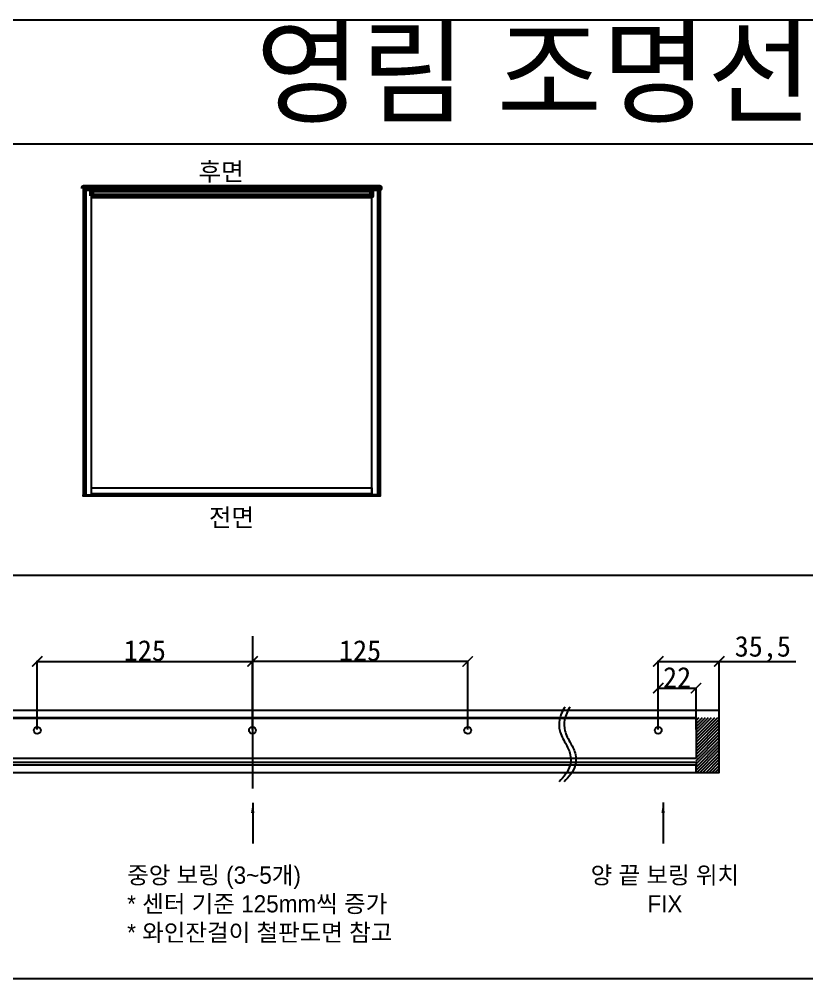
# Model space of a CAD drawing. Header units: millimetres. Extents: x -44117 to 256353, y -2095463 to 65325.
# Drawn here: x 98722 to 99865, y -1027595 to -1026202 of the extents above; entities that cross this region are included whole.
import ezdxf

# ---------------------------------------------------------------- set-up
doc = ezdxf.new("R2010")
doc.units = ezdxf.units.MM
doc.header["$LTSCALE"] = 10
doc.linetypes.add('CENTER', pattern=[50.8, 31.75, -6.35, 6.35, -6.35])
for name, color, linetype in [('! dim', 7, 'Continuous'), ('.', 8, 'Continuous'), ('01YL_text_제목 @ 1', 2, 'Continuous'), ('02 Profile', 3, 'Continuous'), ('DEFAULT', 7, 'Continuous'), ('Steel', 3, 'Continuous'), ('TXT', 4, 'Continuous'), ('TXT @ 1', 4, 'Continuous')]:
    doc.layers.add(name, color=color, linetype=linetype)
doc.layers.add('Layer1', color=7, linetype='Continuous', lineweight=70)
doc.styles.add('IMOS', font='', dxfattribs={"height": 3})
doc.styles.get('IMOS').set_extended_font_data('-윤고딕330')
doc.dimstyles.new('ISO-25', dxfattribs={"dimtxt": 2.5, "dimasz": 2.5, "dimexe": 1, "dimexo": 1, "dimtad": 1, "dimtxsty": 'Standard', "dimblk": 'ARCHTICK', "dimcen": 2.5, "dimadec": 0, "dimazin": 0, "dimtfac": 1, "dimtmove": 0, "dimatfit": 3, "dimfxl": 0, "dimarcsym": 0})

# ---------------------------------------------------------------- blocks, each defined once
blk = doc.blocks.new('_ArchTick')
at = {"color": 0, "linetype": 'ByBlock', "const_width": 0.15}
blk.add_lwpolyline([(-0.5, -0.5), (0.5, 0.5)], dxfattribs=at)
blk = doc.blocks.new('*D7685')
at = {"layer": '! dim', "color": 0, "lineweight": -2}
for p, q in [((99649.5, -1027233.3), (99649.5, -1027172.1)), ((99649.5, -1027173.1), (99704.5, -1027173.1)), ((99704.5, -1027233.3), (99704.5, -1027172.1))]:
    blk.add_line(p, q, dxfattribs=at)
at = {"layer": 'Defpoints', "color": 0}
for p in [(99704.5, -1027173.1), (99649.5, -1027234.3), (99704.5, -1027234.3)]:
    blk.add_point(p, dxfattribs=at)
at = {"layer": '! dim', "color": 0, "lineweight": -2, "xscale": 15, "yscale": 15, "zscale": 15, "rotation": 180}
blk.add_blockref('_ArchTick', (99649.5, -1027173.1), dxfattribs=at)
at = {"layer": '! dim', "color": 0, "lineweight": -2, "xscale": 15, "yscale": 15, "zscale": 15}
blk.add_blockref('_ArchTick', (99704.5, -1027173.1), dxfattribs=at)
at = {"layer": '! dim', "color": 0, "insert": (99677, -1027157.5), "char_height": 30, "attachment_point": 5}
blk.add_mtext('22', dxfattribs=at)
blk = doc.blocks.new('*D7686')
at = {"layer": '! dim', "color": 0, "lineweight": -2}
for p, q in [((99649.5, -1027233.3), (99649.5, -1027133.3)), ((99649.5, -1027134.3), (99738.2, -1027134.3)), ((99738.2, -1027233.3), (99738.2, -1027133.3)), ((99738.2, -1027134.3), (99849.5, -1027134.3))]:
    blk.add_line(p, q, dxfattribs=at)
at = {"layer": 'Defpoints', "color": 0}
for p in [(99738.2, -1027134.3), (99649.5, -1027234.3), (99738.2, -1027234.3)]:
    blk.add_point(p, dxfattribs=at)
at = {"layer": '! dim', "color": 0, "lineweight": -2, "xscale": 15, "yscale": 15, "zscale": 15, "rotation": 180}
blk.add_blockref('_ArchTick', (99649.5, -1027134.3), dxfattribs=at)
at = {"layer": '! dim', "color": 0, "lineweight": -2, "xscale": 15, "yscale": 15, "zscale": 15}
blk.add_blockref('_ArchTick', (99738.2, -1027134.3), dxfattribs=at)
at = {"layer": '! dim', "color": 0, "insert": (99801.4, -1027116.2), "char_height": 30, "attachment_point": 5}
blk.add_mtext('35,5', dxfattribs=at)
blk = doc.blocks.new('*D7687')
at = {"layer": '! dim', "color": 0, "lineweight": -2}
for p, q in [((99060.5, -1027233.3), (99060.5, -1027133.3)), ((99373, -1027134.3), (99060.5, -1027134.3)), ((99373, -1027233.3), (99373, -1027133.3))]:
    blk.add_line(p, q, dxfattribs=at)
at = {"layer": 'Defpoints', "color": 0}
for p in [(99060.5, -1027134.3), (99060.5, -1027234.3), (99373, -1027234.3)]:
    blk.add_point(p, dxfattribs=at)
at = {"layer": '! dim', "color": 0, "lineweight": -2, "xscale": 15, "yscale": 15, "zscale": 15, "rotation": 180}
blk.add_blockref('_ArchTick', (99060.5, -1027134.3), dxfattribs=at)
at = {"layer": '! dim', "color": 0, "lineweight": -2, "xscale": 15, "yscale": 15, "zscale": 15}
blk.add_blockref('_ArchTick', (99373, -1027134.3), dxfattribs=at)
at = {"layer": '! dim', "color": 0, "insert": (99216.7, -1027118.7), "char_height": 30, "attachment_point": 5}
blk.add_mtext('125', dxfattribs=at)
blk = doc.blocks.new('*D7690')
at = {"layer": '! dim', "color": 0, "lineweight": -2}
for p, q in [((98748, -1027233.3), (98748, -1027133.3)), ((98748, -1027134.3), (99060.5, -1027134.3)), ((99060.5, -1027233.3), (99060.5, -1027133.3))]:
    blk.add_line(p, q, dxfattribs=at)
at = {"layer": 'Defpoints', "color": 0}
for p in [(99060.5, -1027134.3), (98748, -1027234.3), (99060.5, -1027234.3)]:
    blk.add_point(p, dxfattribs=at)
at = {"layer": '! dim', "color": 0, "lineweight": -2, "xscale": 15, "yscale": 15, "zscale": 15, "rotation": 180}
blk.add_blockref('_ArchTick', (98748, -1027134.3), dxfattribs=at)
at = {"layer": '! dim', "color": 0, "lineweight": -2, "xscale": 15, "yscale": 15, "zscale": 15}
blk.add_blockref('_ArchTick', (99060.5, -1027134.3), dxfattribs=at)
at = {"layer": '! dim', "color": 0, "insert": (98904.2, -1027118.7), "char_height": 30, "attachment_point": 5}
blk.add_mtext('125', dxfattribs=at)

msp = doc.modelspace()

# ---------------------------------------------------------------- hatches: boundary and pattern name
at = {"layer": '.'}
h = msp.add_hatch(dxfattribs=at)
h.set_pattern_fill('ANSI31', color=1)
h.set_pattern_definition([(45, (83482.8163, -1039840.865), (-2.24506403, 2.24506403), [])])
h.paths.add_polyline_path([(99704.49525, -1027215.57503), (99738.24525, -1027215.57503), (99738.24525, -1027295.5754), (99731.57525, -1027295.5754), (99724.86525, -1027295.5754), (99718.11525, -1027295.5754), (99711.32525, -1027295.5754), (99704.49525, -1027295.5754)])

# ---------------------------------------------------------------- linework, layer by layer
for p, q in [((100977.37587, -1026202.92137), (98200.89919, -1026202.92137)), ((100977.37587, -1026383.21206), (98200.89919, -1026383.21206))]:
    msp.add_line(p, q)
at = {"color": 1, "elevation": -0.0648}
msp.add_lwpolyline([(98245.66372, -1027009.22223), (99913.09541, -1027009.22223), (99913.09541, -1027595.16112), (98245.66372, -1027595.16112)], close=True, dxfattribs=at)
at = {"lineweight": -3}
for points in [[(99704.49525, -1027295.5754), (99711.32525, -1027295.5754), (99718.11525, -1027295.5754), (99724.86525, -1027295.5754), (99731.57525, -1027295.5754), (99738.24525, -1027295.5754), (99738.24525, -1027295.57509), (99738.24525, -1027295.57416), (99738.24525, -1027295.57258), (99738.24525, -1027295.57034), (99738.24525, -1027295.56743), (99738.24525, -1027295.56384), (99738.24525, -1027295.55954), (99738.24525, -1027295.55453), (99738.24525, -1027295.5488), (99738.24525, -1027295.54233), (99738.24525, -1027295.53511), (99738.24525, -1027295.52715), (99738.24525, -1027295.51842), (99738.24525, -1027295.50893), (99738.24525, -1027295.49867), (99738.24525, -1027295.48763), (99738.24525, -1027295.47583), (99738.24525, -1027295.46324), (99738.24525, -1027295.44988), (99738.24525, -1027295.43575), (99738.24525, -1027295.42086), (99738.24525, -1027295.4052), (99738.24525, -1027295.3888), (99738.24525, -1027295.37164), (99738.24525, -1027295.35376), (99738.24525, -1027295.33515), (99738.24525, -1027295.31584), (99738.24525, -1027295.29584), (99738.24525, -1027295.27516), (99738.24525, -1027295.25383), (99738.24525, -1027295.23186), (99738.24525, -1027295.20928), (99738.24525, -1027295.18611), (99738.24525, -1027295.16236), (99738.24525, -1027295.13808), (99738.24525, -1027295.11327), (99738.24525, -1027295.08797), (99738.24525, -1027295.06221), (99738.24525, -1027295.03602), (99738.24525, -1027295.00941), (99738.24525, -1027294.98243), (99738.24525, -1027294.9551), (99738.24525, -1027294.92745), (99738.24525, -1027294.89952), (99738.24525, -1027294.87133), (99738.24525, -1027294.84291), (99738.24525, -1027294.78552), (99738.24525, -1027294.72758), (99738.24525, -1027294.66935), (99738.24525, -1027294.55285), (99738.24525, -1027294.49502), (99738.24525, -1027294.43772), (99738.24525, -1027294.38112), (99738.24525, -1027294.35314), (99738.24525, -1027294.3254), (99738.24525, -1027276.8254), (99738.24525, -1027259.3254), (99738.24525, -1027241.8254), (99738.24525, -1027224.3254), (99738.24525, -1027206.8254), (99738.24525, -1027206.79765), (99738.24525, -1027206.76967), (99738.24525, -1027206.71308), (99738.24525, -1027206.65578), (99738.24525, -1027206.59795), (99738.24525, -1027206.48145), (99738.24525, -1027206.42321), (99738.24525, -1027206.36528), (99738.24525, -1027206.30789), (99738.24525, -1027206.27947), (99738.24525, -1027206.25128), (99738.24525, -1027206.22335), (99738.24525, -1027206.1957), (99738.24525, -1027206.16837), (99738.24525, -1027206.14139), (99738.24525, -1027206.11478), (99738.24525, -1027206.08859), (99738.24525, -1027206.06282), (99738.24525, -1027206.03753), (99738.24525, -1027206.01272), (99738.24525, -1027205.98843), (99738.24525, -1027205.96469), (99738.24525, -1027205.94152), (99738.24525, -1027205.91893), (99738.24525, -1027205.89697), (99738.24525, -1027205.87563), (99738.24525, -1027205.85496), (99738.24525, -1027205.83496), (99738.24525, -1027205.81564), (99738.24525, -1027205.79704), (99738.24525, -1027205.77915), (99738.24525, -1027205.762), (99738.24525, -1027205.74559), (99738.24525, -1027205.72994), (99738.24525, -1027205.71504), (99738.24525, -1027205.70092), (99738.24525, -1027205.68756), (99738.24525, -1027205.67497), (99738.24525, -1027205.66316), (99738.24525, -1027205.65213), (99738.24525, -1027205.64187), (99738.24525, -1027205.63238), (99738.24525, -1027205.62365), (99738.24525, -1027205.61568), (99738.24525, -1027205.60847), (99738.24525, -1027205.602), (99738.24525, -1027205.59627), (99738.24525, -1027205.59126), (99738.24525, -1027205.58696), (99738.24525, -1027205.58336), (99738.24525, -1027205.58046), (99738.24525, -1027205.57822), (99738.24525, -1027205.57664), (99738.24525, -1027205.57571), (99738.24525, -1027205.5754), (99731.57525, -1027205.5754), (99724.86525, -1027205.5754), (99718.11525, -1027205.5754), (99711.32525, -1027205.5754), (99704.49525, -1027205.5754), (99678.08567, -1027205.5754), (99651.63608, -1027205.5754), (99625.1465, -1027205.5754), (99598.61691, -1027205.5754), (99060.45868, -1027205.5754), (98522.30046, -1027205.5754)], [(98522.30046, -1027215.5754), (99060.45868, -1027215.5754), (99598.61691, -1027215.5754), (99625.1465, -1027215.5754), (99651.63608, -1027215.5754), (99678.08567, -1027215.5754), (99704.49525, -1027215.5754), (99704.49525, -1027215.57558), (99704.49525, -1027215.57614), (99704.49525, -1027215.57709), (99704.49525, -1027215.57843), (99704.49525, -1027215.58018), (99704.49525, -1027215.58234), (99704.49525, -1027215.58491), (99704.49525, -1027215.58792), (99704.49525, -1027215.59136), (99704.49525, -1027215.59524), (99704.49525, -1027215.59957), (99704.49525, -1027215.60435), (99704.49525, -1027215.60959), (99704.49525, -1027215.61528), (99704.49525, -1027215.62144), (99704.49525, -1027215.62806), (99704.49525, -1027215.63514), (99704.49525, -1027215.64269), (99704.49525, -1027215.65071), (99704.49525, -1027215.65919), (99704.49525, -1027215.66812), (99704.49525, -1027215.67752), (99704.49525, -1027215.68736), (99704.49525, -1027215.69765), (99704.49525, -1027215.70838), (99704.49525, -1027215.71955), (99704.49525, -1027215.73113), (99704.49525, -1027215.74313), (99704.49525, -1027215.75554), (99704.49525, -1027215.76834), (99704.49525, -1027215.78152), (99704.49525, -1027215.79507), (99704.49525, -1027215.80897), (99704.49525, -1027215.82322), (99704.49525, -1027215.83779), (99704.49525, -1027215.85268), (99704.49525, -1027215.86785), (99704.49525, -1027215.88331), (99704.49525, -1027215.89903), (99704.49525, -1027215.91499), (99704.49525, -1027215.93118), (99704.49525, -1027215.94758), (99704.49525, -1027215.96417), (99704.49525, -1027215.98093), (99704.49525, -1027215.99784), (99704.49525, -1027216.01489), (99704.49525, -1027216.04933), (99704.49525, -1027216.08409), (99704.49525, -1027216.11903), (99704.49525, -1027216.18893), (99704.49525, -1027216.22363), (99704.49525, -1027216.25801), (99704.49525, -1027216.29196), (99704.49525, -1027216.30875), (99704.49525, -1027216.3254), (99704.49525, -1027216.4254), (99704.49525, -1027216.5254), (99704.49525, -1027216.6254), (99704.49525, -1027216.7254), (99704.49525, -1027216.8254)], [(98522.30046, -1027216.8254), (99060.45868, -1027216.8254), (99598.61691, -1027216.8254), (99625.1465, -1027216.8254), (99651.63608, -1027216.8254), (99678.08567, -1027216.8254), (99704.49525, -1027216.8254), (99704.49525, -1027216.82571), (99704.49525, -1027216.82664), (99704.49525, -1027216.82822), (99704.49525, -1027216.83046), (99704.49525, -1027216.83336), (99704.49525, -1027216.83696), (99704.49525, -1027216.84126), (99704.49525, -1027216.84627), (99704.49525, -1027216.852), (99704.49525, -1027216.85847), (99704.49525, -1027216.86568), (99704.49525, -1027216.87365), (99704.49525, -1027216.88238), (99704.49525, -1027216.89187), (99704.49525, -1027216.90213), (99704.49525, -1027216.91316), (99704.49525, -1027216.92497), (99704.49525, -1027216.93756), (99704.49525, -1027216.95092), (99704.49525, -1027216.96504), (99704.49525, -1027216.97994), (99704.49525, -1027216.99559), (99704.49525, -1027217.012), (99704.49525, -1027217.02915), (99704.49525, -1027217.04704), (99704.49525, -1027217.06564), (99704.49525, -1027217.08496), (99704.49525, -1027217.10496), (99704.49525, -1027217.12563), (99704.49525, -1027217.14697), (99704.49525, -1027217.16893), (99704.49525, -1027217.19152), (99704.49525, -1027217.21469), (99704.49525, -1027217.23843), (99704.49525, -1027217.26272), (99704.49525, -1027217.28753), (99704.49525, -1027217.31282), (99704.49525, -1027217.33859), (99704.49525, -1027217.36478), (99704.49525, -1027217.39139), (99704.49525, -1027217.41837), (99704.49525, -1027217.4457), (99704.49525, -1027217.47335), (99704.49525, -1027217.50128), (99704.49525, -1027217.52947), (99704.49525, -1027217.55789), (99704.49525, -1027217.61528), (99704.49525, -1027217.67321), (99704.49525, -1027217.73145), (99704.49525, -1027217.84795), (99704.49525, -1027217.90578), (99704.49525, -1027217.96308), (99704.49525, -1027218.01967), (99704.49525, -1027218.04765), (99704.49525, -1027218.0754), (99704.49525, -1027227.76641), (99704.49525, -1027237.45742), (99704.49525, -1027247.14843), (99704.49525, -1027256.83944), (99704.49525, -1027266.53045), (99704.49525, -1027266.56489), (99704.49525, -1027266.59952), (99704.49525, -1027266.66891), (99704.49525, -1027266.70344), (99704.49525, -1027266.7377), (99704.49525, -1027266.77157), (99704.49525, -1027266.80494), (99704.49525, -1027266.8214), (99704.49525, -1027266.83769), (99704.49525, -1027266.8538), (99704.49525, -1027266.86971), (99704.49525, -1027266.88542), (99704.49525, -1027266.90091), (99704.49525, -1027266.91617), (99704.49525, -1027266.93118), (99704.49525, -1027266.94594), (99704.49525, -1027266.96044), (99704.49525, -1027266.97466), (99704.49525, -1027266.98859), (99704.49525, -1027267.00224), (99704.49525, -1027267.01558), (99704.49525, -1027267.02862), (99704.49525, -1027267.04134), (99704.49525, -1027268.61872), (99704.49525, -1027270.1961), (99704.49525, -1027271.77348), (99704.49525, -1027273.35086), (99704.49525, -1027274.92825), (99704.49525, -1027274.94087), (99704.49525, -1027274.95332), (99704.49525, -1027274.96559), (99704.49525, -1027274.97765), (99704.49525, -1027274.98949), (99704.49525, -1027275.00109), (99704.49525, -1027275.01244), (99704.49525, -1027275.02351), (99704.49525, -1027275.03429), (99704.49525, -1027275.04476), (99704.49525, -1027275.05491), (99704.49525, -1027275.06471), (99704.49525, -1027275.07416), (99704.49525, -1027275.08323), (99704.49525, -1027275.09191), (99704.49525, -1027275.10019), (99704.49525, -1027275.10804), (99704.49525, -1027275.11546), (99704.49525, -1027275.119), (99704.49525, -1027275.12242), (99704.49525, -1027275.12573), (99704.49525, -1027275.12893), (99704.49525, -1027275.132), (99704.49525, -1027275.13495), (99704.49525, -1027275.13779), (99704.49525, -1027275.1405), (99704.49525, -1027275.14308), (99704.49525, -1027275.14554), (99704.49525, -1027275.14787), (99704.49525, -1027275.15008), (99704.49525, -1027275.15216), (99704.49525, -1027275.1541), (99704.49525, -1027275.15592), (99704.49525, -1027275.1576), (99704.49525, -1027275.15916), (99704.49525, -1027275.16058), (99704.49525, -1027275.16186), (99704.49525, -1027275.16301), (99704.49525, -1027275.16403), (99704.49525, -1027275.16491), (99704.49525, -1027275.16566), (99704.49525, -1027275.16627), (99704.49525, -1027275.16675), (99704.49525, -1027275.16709), (99704.49525, -1027275.16729), (99704.49525, -1027275.16736)], [(99704.49525, -1027275.16736), (99678.08567, -1027275.16736), (99651.63608, -1027275.16736), (99625.1465, -1027275.16736), (99598.61691, -1027275.16736), (99060.45868, -1027275.16736), (98522.30046, -1027275.16736)], [(99704.49525, -1027284.84851), (99678.08567, -1027284.84851), (99651.63608, -1027284.84851), (99625.1465, -1027284.84851), (99598.61691, -1027284.84851), (99060.45868, -1027284.84851), (98522.30046, -1027284.84851), (98495.77087, -1027284.84851), (98469.28128, -1027284.84851), (98442.8317, -1027284.84851), (98416.42211, -1027284.84851)], [(98522.30046, -1027280.5754), (99060.45868, -1027280.5754), (99598.61691, -1027280.5754), (99625.1465, -1027280.5754), (99651.63608, -1027280.5754), (99678.08567, -1027280.5754), (99704.49525, -1027280.5754), (99704.49525, -1027280.57558), (99704.49525, -1027280.57614), (99704.49525, -1027280.57709), (99704.49525, -1027280.57843), (99704.49525, -1027280.58018), (99704.49525, -1027280.58234), (99704.49525, -1027280.58491), (99704.49525, -1027280.58792), (99704.49525, -1027280.59136), (99704.49525, -1027280.59524), (99704.49525, -1027280.59957), (99704.49525, -1027280.60435), (99704.49525, -1027280.60959), (99704.49525, -1027280.61528), (99704.49525, -1027280.62144), (99704.49525, -1027280.62806), (99704.49525, -1027280.63514), (99704.49525, -1027280.64269), (99704.49525, -1027280.65071), (99704.49525, -1027280.65919), (99704.49525, -1027280.66812), (99704.49525, -1027280.67752), (99704.49525, -1027280.68736), (99704.49525, -1027280.69765), (99704.49525, -1027280.70838), (99704.49525, -1027280.71955), (99704.49525, -1027280.73113), (99704.49525, -1027280.74313), (99704.49525, -1027280.75554), (99704.49525, -1027280.76834), (99704.49525, -1027280.78152), (99704.49525, -1027280.79507), (99704.49525, -1027280.80897), (99704.49525, -1027280.82322), (99704.49525, -1027280.83779), (99704.49525, -1027280.85268), (99704.49525, -1027280.86785), (99704.49525, -1027280.88331), (99704.49525, -1027280.89903), (99704.49525, -1027280.91499), (99704.49525, -1027280.93118), (99704.49525, -1027280.94758), (99704.49525, -1027280.96417), (99704.49525, -1027280.98093), (99704.49525, -1027280.99784), (99704.49525, -1027281.01489), (99704.49525, -1027281.04933), (99704.49525, -1027281.08409), (99704.49525, -1027281.11903), (99704.49525, -1027281.18893), (99704.49525, -1027281.22363), (99704.49525, -1027281.25801), (99704.49525, -1027281.29196), (99704.49525, -1027281.30875), (99704.49525, -1027281.3254), (99704.49525, -1027281.36631), (99704.49525, -1027281.40723), (99704.49525, -1027281.44814), (99704.49525, -1027281.48905), (99704.49525, -1027281.52997), (99704.49525, -1027281.56446), (99704.49525, -1027281.59914), (99704.49525, -1027281.66863), (99704.49525, -1027281.70321), (99704.49525, -1027281.73751), (99704.49525, -1027281.77143), (99704.49525, -1027281.80484), (99704.49525, -1027281.82132), (99704.49525, -1027281.83763), (99704.49525, -1027281.85376), (99704.49525, -1027281.8697), (99704.49525, -1027281.88543), (99704.49525, -1027281.90093), (99704.49525, -1027281.9162), (99704.49525, -1027281.93123), (99704.49525, -1027281.94601), (99704.49525, -1027281.96051), (99704.49525, -1027281.97475), (99704.49525, -1027281.98869), (99704.49525, -1027282.00235), (99704.49525, -1027282.0157), (99704.49525, -1027282.02874), (99704.49525, -1027282.04146), (99704.49525, -1027282.32368), (99704.49525, -1027282.6059), (99704.49525, -1027282.88812), (99704.49525, -1027283.17034), (99704.49525, -1027283.45256), (99704.49525, -1027283.46486), (99704.49525, -1027283.47752), (99704.49525, -1027283.49054), (99704.49525, -1027283.50392), (99704.49525, -1027283.51765), (99704.49525, -1027283.53172), (99704.49525, -1027283.54615), (99704.49525, -1027283.56091), (99704.49525, -1027283.57601), (99704.49525, -1027283.59143), (99704.49525, -1027283.60718), (99704.49525, -1027283.62323), (99704.49525, -1027283.63959), (99704.49525, -1027283.65624), (99704.49525, -1027283.67318), (99704.49525, -1027283.69038), (99704.49525, -1027283.70784), (99704.49525, -1027283.72555), (99704.49525, -1027283.74348), (99704.49525, -1027283.76163), (99704.49525, -1027283.77999), (99704.49525, -1027283.79853), (99704.49525, -1027283.81723), (99704.49525, -1027283.83609), (99704.49525, -1027283.87419), (99704.49525, -1027283.91268), (99704.49525, -1027283.99023), (99704.49525, -1027284.02898), (99704.49525, -1027284.06751), (99704.49525, -1027284.10565), (99704.49525, -1027284.14327), (99704.49525, -1027284.16184), (99704.49525, -1027284.18022), (99704.49525, -1027284.1984), (99704.49525, -1027284.21637), (99704.49525, -1027284.2341), (99704.49525, -1027284.25159), (99704.49525, -1027284.26883), (99704.49525, -1027284.28578), (99704.49525, -1027284.30246), (99704.49525, -1027284.31883), (99704.49525, -1027284.3349), (99704.49525, -1027284.35066), (99704.49525, -1027284.36609), (99704.49525, -1027284.38118), (99704.49525, -1027284.39594), (99704.49525, -1027284.41034), (99704.49525, -1027284.4244), (99704.49525, -1027284.43809), (99704.49525, -1027284.45143), (99704.49525, -1027284.4644), (99704.49525, -1027284.477), (99704.49525, -1027284.48923), (99704.49525, -1027284.50109), (99704.49525, -1027284.51258), (99704.49525, -1027284.57978), (99704.49525, -1027284.64699), (99704.49525, -1027284.7142), (99704.49525, -1027284.78141), (99704.49525, -1027284.84862), (99704.49525, -1027284.78118), (99704.49525, -1027284.71375), (99704.49525, -1027284.64631), (99704.49525, -1027284.57887), (99704.49525, -1027284.51144)], [(98522.30046, -1027295.5754), (99060.45868, -1027295.5754), (99598.61691, -1027295.5754), (99625.1465, -1027295.5754), (99651.63608, -1027295.5754), (99678.08567, -1027295.5754), (99704.49525, -1027295.5754), (99704.49525, -1027295.57516), (99704.49525, -1027295.57446), (99704.49525, -1027295.57327), (99704.49525, -1027295.57159), (99704.49525, -1027295.56943), (99704.49525, -1027295.56816), (99704.49525, -1027295.56677), (99704.49525, -1027295.56526), (99704.49525, -1027295.56362), (99704.49525, -1027295.56186), (99704.49525, -1027295.55997), (99704.49525, -1027295.55796), (99704.49525, -1027295.55583), (99704.49525, -1027295.55357), (99704.49525, -1027295.55118), (99704.49525, -1027295.54867), (99704.49525, -1027295.54604), (99704.49525, -1027295.54041), (99704.49525, -1027295.53429), (99704.49525, -1027295.52768), (99704.49525, -1027295.52059), (99704.49525, -1027295.51303), (99704.49525, -1027295.505), (99704.49525, -1027295.49651), (99704.49525, -1027295.48758), (99704.49525, -1027295.47821), (99704.49525, -1027295.46841), (99704.49525, -1027295.45819), (99704.49525, -1027295.44758), (99704.49525, -1027295.43657), (99704.49525, -1027295.42519), (99704.49525, -1027295.41344), (99704.49525, -1027295.40136), (99704.49525, -1027295.38894), (99704.49525, -1027295.3762), (99704.49525, -1027295.36317), (99704.49525, -1027295.34986), (99704.49525, -1027295.33629), (99704.49525, -1027294.4036), (99704.49525, -1027293.47091), (99704.49525, -1027292.53822), (99704.49525, -1027291.60554), (99704.49525, -1027290.67285), (99704.49525, -1027290.66066), (99704.49525, -1027290.64813), (99704.49525, -1027290.63525), (99704.49525, -1027290.62202), (99704.49525, -1027290.60845), (99704.49525, -1027290.59453), (99704.49525, -1027290.58029), (99704.49525, -1027290.56571), (99704.49525, -1027290.5508), (99704.49525, -1027290.53558), (99704.49525, -1027290.52005), (99704.49525, -1027290.50421), (99704.49525, -1027290.48808), (99704.49525, -1027290.47167), (99704.49525, -1027290.45498), (99704.49525, -1027290.43803), (99704.49525, -1027290.42083), (99704.49525, -1027290.40338), (99704.49525, -1027290.38572), (99704.49525, -1027290.36784), (99704.49525, -1027290.34977), (99704.49525, -1027290.33152), (99704.49525, -1027290.29453), (99704.49525, -1027290.25701), (99704.49525, -1027290.2191), (99704.49525, -1027290.14269), (99704.49525, -1027290.10449), (99704.49525, -1027290.06648), (99704.49525, -1027290.02882), (99704.49525, -1027289.99165), (99704.49525, -1027289.97329), (99704.49525, -1027289.9551), (99704.49525, -1027289.9371), (99704.49525, -1027289.9193), (99704.49525, -1027289.90173), (99704.49525, -1027289.88438), (99704.49525, -1027289.86728), (99704.49525, -1027289.85044), (99704.49525, -1027289.83387), (99704.49525, -1027289.81758), (99704.49525, -1027289.80158), (99704.49525, -1027289.78588), (99704.49525, -1027289.77049), (99704.49525, -1027289.75543), (99704.49525, -1027289.74069), (99704.49525, -1027289.72628), (99704.49525, -1027289.71221), (99704.49525, -1027289.69848), (99704.49525, -1027289.68511), (99704.49525, -1027289.67208), (99704.49525, -1027289.65941), (99704.49525, -1027289.6471), (99704.49525, -1027289.63514), (99704.49525, -1027289.62354), (99704.49525, -1027289.39599), (99704.49525, -1027289.16843), (99704.49525, -1027288.94088), (99704.49525, -1027288.71333), (99704.49525, -1027288.48577), (99704.49525, -1027288.46946), (99704.49525, -1027288.4526), (99704.49525, -1027288.43521), (99704.49525, -1027288.41731), (99704.49525, -1027288.39892), (99704.49525, -1027288.38006), (99704.49525, -1027288.36077), (99704.49525, -1027288.34106), (99704.49525, -1027288.32097), (99704.49525, -1027288.30053), (99704.49525, -1027288.27977), (99704.49525, -1027288.25872), (99704.49525, -1027288.2374), (99704.49525, -1027288.21586), (99704.49525, -1027288.19413), (99704.49525, -1027288.17223), (99704.49525, -1027288.04905), (99704.49525, -1027287.92631), (99704.49525, -1027287.86512), (99704.49525, -1027287.80405), (99704.49525, -1027287.74311), (99704.49525, -1027287.68231), (99704.49525, -1027287.62165), (99704.49525, -1027287.56114), (99704.49525, -1027287.50078), (99704.49525, -1027287.44058), (99704.49525, -1027287.38055), (99704.49525, -1027287.32068), (99704.49525, -1027287.26099), (99704.49525, -1027287.20148), (99704.49525, -1027287.14215), (99704.49525, -1027287.08302), (99704.49525, -1027287.02408), (99704.49525, -1027286.96535), (99704.49525, -1027286.90682), (99704.49525, -1027286.8485), (99704.49525, -1027286.7904), (99704.49525, -1027286.73252), (99704.49525, -1027286.67487), (99704.49525, -1027286.61745), (99704.49525, -1027286.56027), (99704.49525, -1027286.50333), (99704.49525, -1027286.44664), (99704.49525, -1027286.3902), (99704.49525, -1027286.33402), (99704.49525, -1027286.2781), (99704.49525, -1027286.22245), (99704.49525, -1027286.16707), (99704.49525, -1027286.11196), (99704.49525, -1027286.05714), (99704.49525, -1027286.0026), (99704.49525, -1027285.94835), (99704.49525, -1027285.8944), (99704.49525, -1027285.84074), (99704.49525, -1027285.78739), (99704.49525, -1027285.73434), (99704.49525, -1027285.68161), (99704.49525, -1027285.62919), (99704.49525, -1027285.57709), (99704.49525, -1027285.52532), (99704.49525, -1027285.47387), (99704.49525, -1027285.42276), (99704.49525, -1027285.37198), (99704.49525, -1027285.32154), (99704.49525, -1027285.27144), (99704.49525, -1027285.22169), (99704.49525, -1027285.17229), (99704.49525, -1027285.12324), (99704.49525, -1027285.11103), (99704.49525, -1027285.10495), (99704.49525, -1027285.09902), (99704.49525, -1027285.08729), (99704.49525, -1027285.07573), (99704.49525, -1027285.06437), (99704.49525, -1027285.05321), (99704.49525, -1027285.04227), (99704.49525, -1027285.03154), (99704.49525, -1027285.02105), (99704.49525, -1027285.0108), (99704.49525, -1027285.00081), (99704.49525, -1027284.99107), (99704.49525, -1027284.9816), (99704.49525, -1027284.97241), (99704.49525, -1027284.96351), (99704.49525, -1027284.9549), (99704.49525, -1027284.94659), (99704.49525, -1027284.93859), (99704.49525, -1027284.93091), (99704.49525, -1027284.92354), (99704.49525, -1027284.9165), (99704.49525, -1027284.90979), (99704.49525, -1027284.90342), (99704.49525, -1027284.89739), (99704.49525, -1027284.8917), (99704.49525, -1027284.88636), (99704.49525, -1027284.88137), (99704.49525, -1027284.87673), (99704.49525, -1027284.87245), (99704.49525, -1027284.86852), (99704.49525, -1027284.86495), (99704.49525, -1027284.86173), (99704.49525, -1027284.85886), (99704.49525, -1027284.85635), (99704.49525, -1027284.8542), (99704.49525, -1027284.85239), (99704.49525, -1027284.85093), (99704.49525, -1027284.84982), (99704.49525, -1027284.84905), (99704.49525, -1027284.84862)]]:
    msp.add_lwpolyline(points, dxfattribs=at)
for points in [[(99514.00735, -1027200.07399), (99506.18133, -1027219.19623), (99506.59411, -1027234.85567), (99514.8769, -1027253.09465), (99521.8333, -1027269.60929), (99521.52875, -1027285.14095), (99505.52647, -1027309.25098)], [(99521.44295, -1027200.07399), (99513.61693, -1027219.19623), (99514.02971, -1027234.85567), (99522.3125, -1027253.09465), (99529.2689, -1027269.60929), (99528.96436, -1027285.14095), (99512.96207, -1027309.25098)]]:
    msp.add_spline(points, degree=3)
at = {"layer": '02 Profile', "color": 3}
for p, q in [((98818.34927, -1026447.72115), (98818.34927, -1026892.60778)), ((99242.17105, -1026447.72115), (99242.17105, -1026892.60778))]:
    msp.add_line(p, q, dxfattribs=at)
at = {"layer": '02 Profile', "color": 240, "true_color": 0xed1f24}
msp.add_line((98826.63929, -1026890.59129), (99233.88102, -1026890.59129), dxfattribs=at)
at = {"layer": '02 Profile', "color": 3}
for points in [[(98816.33278, -1026447.72115), (98814.71958, -1026447.72115), (98814.71958, -1026892.60778), (98816.33278, -1026892.60778)], [(98826.63929, -1026447.72115), (98816.33278, -1026447.72115), (98816.33278, -1026892.60778), (98826.63929, -1026892.60778)], [(99233.88102, -1026447.72115), (99244.18754, -1026447.72115), (99244.18754, -1026892.60778), (99233.88102, -1026892.60778)], [(99244.18754, -1026447.72115), (99245.80073, -1026447.72115), (99245.80073, -1026892.60778), (99244.18754, -1026892.60778)]]:
    msp.add_lwpolyline(points, close=True, dxfattribs=at)
at = {"layer": '02 Profile', "color": 240, "true_color": 0xed1f24}
for points in [[(98826.63929, -1026882.30127), (99233.88102, -1026882.30127), (99233.88102, -1026892.60778), (98826.63929, -1026892.60778)], [(98814.71958, -1026892.60778), (99245.80073, -1026892.60778), (99245.80073, -1026894.22098), (98814.71958, -1026894.22098)]]:
    msp.add_lwpolyline(points, close=True, dxfattribs=at)
at = {"layer": 'DEFAULT'}
msp.add_circle((99649.49525, -1027234.3254), 5, dxfattribs=at)
at = {"layer": 'Layer1'}
msp.add_line((98826.63929, -1026449.73764), (99233.88102, -1026449.73764), dxfattribs=at)
for points in [[(98814.71958, -1026447.72115), (99245.80073, -1026447.72115), (99245.80073, -1026446.10795), (98814.71958, -1026446.10795)], [(98826.63929, -1026458.02766), (99233.88102, -1026458.02766), (99233.88102, -1026447.72115), (98826.63929, -1026447.72115)]]:
    msp.add_lwpolyline(points, close=True, dxfattribs=at)
at = {"layer": 'Steel', "color": 1, "linetype": 'CENTER', "ltscale": 2}
msp.add_line((99060.45868, -1027097.62483), (99060.45868, -1027318.65834), dxfattribs=at)
at = {"layer": 'TXT'}
for centre in [(98747.95868, -1027234.3254), (99060.45868, -1027234.3254), (99372.95868, -1027234.3254)]:
    msp.add_circle(centre, 5, dxfattribs=at)

# ---------------------------------------------------------------- texts
at = {"attachment_point": 1}
for s, width, gutter_width, heights, insert, char_height in [('{\\fGulim|b0|i0|c129|p50;영림 조명선반}', 2879.37046, 10.88257, [-136.00456], (99064.66565, -1026217.33862), 121.8847546), ('{\\f굴림|b1|i0|c129|p50;후면}', 7906.2107072, 101.68087, [-29.05168], (98982.17201, -1026409.94554), 26.1465106), ('{\\f굴림|b1|i0|c129|p50;전면}', 7906.2107072, 101.68087, [-28.22163], (98997.23701, -1026912.17473), 26.1465106)]:
    msp.add_mtext_dynamic_manual_height_columns(s, width=width, gutter_width=gutter_width, heights=heights, dxfattribs=dict(at, insert=insert, char_height=char_height))
at = {"layer": '01YL_text_제목 @ 1', "color": 1, "insert": (99659.19106, -1027432.04533, 0.07422), "char_height": 25, "attachment_point": 2, "style": 'IMOS'}
msp.add_mtext_dynamic_manual_height_columns('{\\fGulim|b0|i0|c129|p50;양 끝 보링 위치\\PFIX}', width=269.7788325, gutter_width=82.47129, heights=[145.17296], dxfattribs=at)
at = {"layer": 'TXT @ 1', "insert": (98878.51652, -1027432.04533, 0.07422), "char_height": 25, "attachment_point": 1, "style": 'IMOS'}
msp.add_mtext_dynamic_manual_height_columns('{\\fGulim|b0|i0|c129|p50;중앙 보링 (3~5개)\\P* 센터 기준 125mm씩 증가\\P* 와인잔걸이 철판도면 참고}', width=478.6154434, gutter_width=82.47129, heights=[145.17296], dxfattribs=at)

# ---------------------------------------------------------------- dimensions: what is measured, and where the dimension line sits
at = {"layer": '! dim'}
dim = msp.add_linear_dim(base=(99060.45868, -1027134.32616), p1=(98747.95868, -1027234.3254), p2=(99060.45868, -1027234.3254), angle=180, dimstyle='ISO-25', override={"dimtxt": 30, "dimasz": 15, "dimlfac": 0.4, "dimcen": 10}, dxfattribs=at)
dim.commit()
dim.dimension.update_dxf_attribs({"geometry": '*D7690', "text_midpoint": (98904.20868, -1027118.70116)})
for base, p1, p2, picture, middle in [((99060.45868, -1027134.32616), (99372.95868, -1027234.3254), (99060.45868, -1027234.3254), '*D7687', (99216.70868, -1027118.70116)), ((99738.24525, -1027134.32616), (99649.49525, -1027234.3254), (99738.24525, -1027234.3254), '*D7686', (99801.37025, -1027116.20116)), ((99704.49525, -1027173.13437), (99649.49525, -1027234.3254), (99704.49525, -1027234.3254), '*D7685', (99676.99525, -1027157.50937))]:
    dim = msp.add_linear_dim(base=base, p1=p1, p2=p2, dimstyle='ISO-25', override={"dimtxt": 30, "dimasz": 15, "dimlfac": 0.4, "dimcen": 10}, dxfattribs=at)
    dim.commit()
    dim.dimension.update_dxf_attribs({"geometry": picture, "text_midpoint": middle})

# ---------------------------------------------------------------- leaders
at = {"layer": 'DEFAULT'}
msp.add_leader([(99656.63185, -1027339.34155), (99656.86831, -1027398.4667)], dimstyle='ISO-25', override={"dimasz": 15, "dimgap": 0.625, "dimtad": 0}, dxfattribs=at)
at = {"layer": 'TXT'}
msp.add_leader([(99060.76219, -1027339.41844), (99060.99864, -1027398.54358)], dimstyle='ISO-25', override={"dimasz": 15, "dimgap": 0.625, "dimtad": 0}, dxfattribs=at)

doc.saveas('drawing.dxf')
